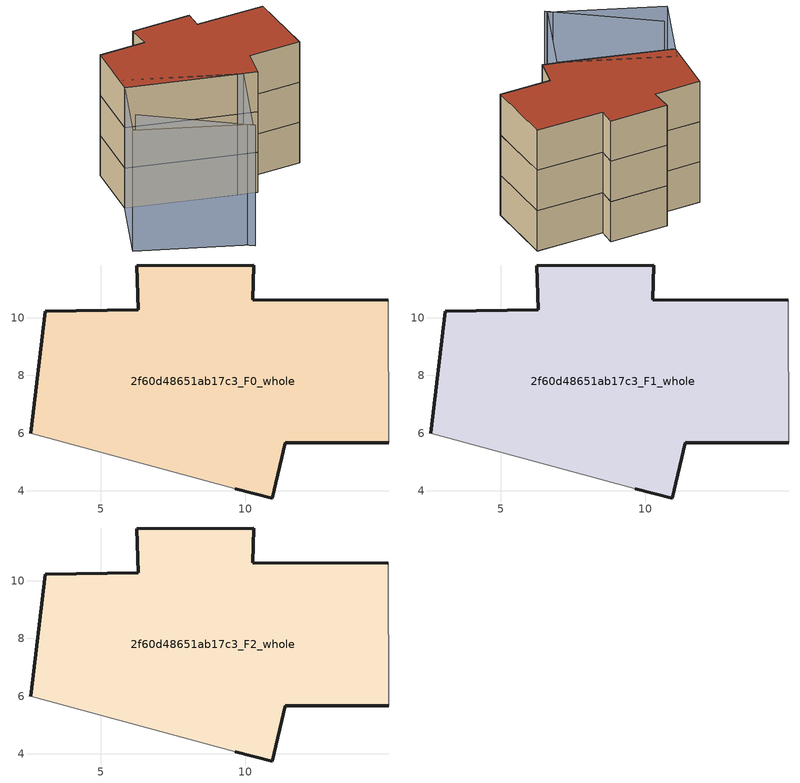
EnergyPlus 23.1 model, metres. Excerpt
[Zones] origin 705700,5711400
2f60d48651ab17c3_F0_whole
 floor ground (EU_floor_Construction): 14.96,5.67 14.94,10.61 10.26,10.63 10.3,11.83 6.24,11.8 6.3,10.27 3.06,10.22 2.57,6 9.65,4.07 10.94,3.75 11.39,5.67 z0
 wall outside (EU_wall_Construction): 2.57,6 3.06,10.22 6.3,10.27 6.24,11.8 10.3,11.83 10.26,10.63 14.94,10.61 / 14.96,5.67 11.39,5.67 10.94,3.75 9.65,4.07 z0:3
 wall adiabatic (EU_wall_Construction): 9.65,4.07 2.57,6 / 14.94,10.61 14.96,5.67 z0:3
2f60d48651ab17c3_F1_whole
 floor to 2f60d48651ab17c3_F0_whole (EU_floor_Construction): 14.96,5.67 14.94,10.61 10.26,10.63 10.3,11.83 6.24,11.8 6.29,10.27 3.06,10.22 2.57,6 9.65,4.07 10.94,3.75 11.38,5.67 z3
 wall outside (EU_wall_Construction): 2.57,6 3.06,10.22 6.3,10.27 6.24,11.8 10.3,11.83 10.26,10.63 14.94,10.61 / 14.96,5.67 11.39,5.67 10.94,3.75 9.65,4.07 z3:6
 wall adiabatic (EU_wall_Construction): 9.65,4.07 2.57,6 / 14.94,10.61 14.96,5.67 z3:6
2f60d48651ab17c3_F2_whole
 floor to 2f60d48651ab17c3_F1_whole (EU_floor_Construction): 14.96,5.67 14.94,10.61 10.26,10.63 10.3,11.83 6.24,11.8 6.29,10.27 3.06,10.22 2.57,6 9.65,4.07 10.94,3.75 11.38,5.67 z6
 wall outside (EU_wall_Construction): 2.57,6 3.06,10.22 6.3,10.27 6.24,11.8 10.3,11.83 10.26,10.63 14.94,10.61 / 14.96,5.67 11.39,5.67 10.94,3.75 9.65,4.07 z6:9
 wall adiabatic (EU_wall_Construction): 9.65,4.07 2.57,6 / 14.94,10.61 14.96,5.67 z6:9
 roof outside (EU_roof_Construction): 14.94,10.61 14.96,5.67 11.39,5.67 10.94,3.75 9.65,4.07 2.57,6 3.06,10.22 6.3,10.27 6.24,11.8 10.3,11.83 10.26,10.63 z9
shading: 1.64,2.77 7.74,-1.89 / 0.59,1.22 2.93,6.86 / 2.93,6.86 10,3.92 / 10,3.92 7.66,-1.72 / 7.66,-1.72 0.59,1.22 z0:9
[Building]
EU S2 Campaign: North Axis=0; Terrain=City; Solar Distribution=FullExterior
[Site:Location]
London: Latitude=51.5; Longitude=-0.5; Time Zone=0; Elevation=25
[SizingPeriod:WeatherFileDays]
AnnualSizingPeriod: Begin Month=1; Begin Day of Month=1; End Month=12; End Day of Month=31; Day of Week for Start Day=Monday; Use Weather File Daylight Saving Period=No; Use Weather File Rain and Snow Indicators=No
[MATERIAL]
EU_InternalMass_Material: Roughness=MediumRough; Thickness=0.1; Conductivity=1; Density=1800; Specific Heat=900; Thermal Absorptance=0.9; Solar Absorptance=0.7; Visible Absorptance=0.7
[MATERIAL:NOMASS] Roughness=MediumRough; Thermal Absorptance=0.9; Solar Absorptance=0.7; Visible Absorptance=0.7
Name | Thermal Resistance
EU_wall_NoMass | 1.04674
EU_roof_NoMass | 4.32442
EU_floor_NoMass | 2.04616
[CONSTRUCTION]
EU_wall_Construction: EU_wall_NoMass
EU_roof_Construction: EU_roof_NoMass
EU_floor_Construction: EU_floor_NoMass
EU_InternalMass_Construction: EU_InternalMass_Material
[ZONE] Type=1; Multiplier=1; Ceiling Height=autocalculate; Floor Area=autocalculate; Part of Total Floor Area=Yes
Name | Volume
2f60d48651ab17c3_F0_whole | 212.648
2f60d48651ab17c3_F1_whole; 2f60d48651ab17c3_F2_whole | 212.647
[INTERNALMASS] Construction=EU_InternalMass_Construction; Surface Area=70.8823
Name | Zone or ZoneList
2f60d48651ab17c3_F0_whole_EU_InternalMass | 2f60d48651ab17c3_F0_whole
2f60d48651ab17c3_F1_whole_EU_InternalMass | 2f60d48651ab17c3_F1_whole
2f60d48651ab17c3_F2_whole_EU_InternalMass | 2f60d48651ab17c3_F2_whole
[OTHEREQUIPMENT] Fuel Type=Electricity; Design Level Calculation Method=Watts/Area; Power per Zone Floor Area=1; Fraction Latent=0; Fraction Radiant=0; Fraction Lost=0; Carbon Dioxide Generation Rate=0; EndUse Subcategory=EU_Step8_InternalGains
Name | Zone or ZoneList or Space or SpaceList | Schedule
EU_Step8_InternalGain_2f60d48651ab17c3_F0_whole_f000 | 2f60d48651ab17c3_F0_whole | EU_Step8_GainSchedule_2f60d48651ab17c3_F0_whole_f000
EU_Step8_InternalGain_2f60d48651ab17c3_F1_whole_f000 | 2f60d48651ab17c3_F1_whole | EU_Step8_GainSchedule_2f60d48651ab17c3_F1_whole_f000
EU_Step8_InternalGain_2f60d48651ab17c3_F2_whole_f000 | 2f60d48651ab17c3_F2_whole | EU_Step8_GainSchedule_2f60d48651ab17c3_F2_whole_f000
[ZONEVENTILATION:DESIGNFLOWRATE] Schedule=EU_AlwaysOn; Design Flow Rate Calculation Method=AirChanges/Hour; Air Changes per Hour=0.488719; Ventilation Type=Natural; Fan Pressure Rise=0; Fan Total Efficiency=1; Constant Term Coefficient=1; Temperature Term Coefficient=0; Velocity Term Coefficient=0; Velocity Squared Term Coefficient=0; Minimum Indoor Temperature=-100; Maximum Indoor Temperature=100; Delta Temperature=-100; Minimum Outdoor Temperature=-100; Maximum Outdoor Temperature=100; Maximum Wind Speed=40
Name | Zone or ZoneList or Space or SpaceList
EU_ConstantAir_2f60d48651ab17c3_F0_whole | 2f60d48651ab17c3_F0_whole
EU_ConstantAir_2f60d48651ab17c3_F1_whole | 2f60d48651ab17c3_F1_whole
EU_ConstantAir_2f60d48651ab17c3_F2_whole | 2f60d48651ab17c3_F2_whole
[HVACTEMPLATE:THERMOSTAT] Constant Heating Setpoint=20; Constant Cooling Setpoint=50
EU_HeatOnly_2f60d48651ab17c3_F0_whole; EU_HeatOnly_2f60d48651ab17c3_F1_whole; EU_HeatOnly_2f60d48651ab17c3_F2_whole
[HVACTEMPLATE:ZONE:IDEALLOADSAIRSYSTEM] System Availability Schedule=EU_AlwaysOn; Maximum Heating Supply Air Temperature=50; Minimum Cooling Supply Air Temperature=13; Maximum Heating Supply Air Humidity Ratio=0.0156; Minimum Cooling Supply Air Humidity Ratio=0.0077; Heating Limit=NoLimit; Cooling Limit=NoLimit; Heating Availability Schedule=EU_AlwaysOn; Cooling Availability Schedule=EU_CoolingOff; Dehumidification Control Type=ConstantSensibleHeatRatio; Cooling Sensible Heat Ratio=0.7; Dehumidification Setpoint=60; Humidification Control Type=None; Humidification Setpoint=30; Outdoor Air Method=None; Outdoor Air Flow Rate per Person=0.00944; Outdoor Air Flow Rate per Zone Floor Area=0; Outdoor Air Flow Rate per Zone=0; Demand Controlled Ventilation Type=None; Outdoor Air Economizer Type=NoEconomizer; Heat Recovery Type=None; Sensible Heat Recovery Effectiveness=0.7; Latent Heat Recovery Effectiveness=0.65
Name | Template Thermostat
2f60d48651ab17c3_F0_whole | EU_HeatOnly_2f60d48651ab17c3_F0_whole
2f60d48651ab17c3_F1_whole | EU_HeatOnly_2f60d48651ab17c3_F1_whole
2f60d48651ab17c3_F2_whole | EU_HeatOnly_2f60d48651ab17c3_F2_whole
[SIZING:ZONE] Zone Cooling Design Supply Air Temperature Input Method=SupplyAirTemperature; Zone Cooling Design Supply Air Temperature=13; Zone Heating Design Supply Air Temperature Input Method=SupplyAirTemperature; Zone Heating Design Supply Air Temperature=50; Zone Cooling Design Supply Air Humidity Ratio=0.008; Zone Heating Design Supply Air Humidity Ratio=0.008; Cooling Design Air Flow Method=DesignDay; Cooling Design Air Flow Rate=0; Cooling Minimum Air Flow per Zone Floor Area=0.000762; Cooling Minimum Air Flow=0; Cooling Minimum Air Flow Fraction=0.2; Heating Design Air Flow Method=DesignDay; Heating Design Air Flow Rate=0; Heating Maximum Air Flow per Zone Floor Area=0.002032; Heating Maximum Air Flow=0.141576; Heating Maximum Air Flow Fraction=0.3; Account for Dedicated Outdoor Air System=No; Dedicated Outdoor Air System Control Strategy=NeutralSupplyAir; Dedicated Outdoor Air Low Setpoint Temperature for Design=autosize; Dedicated Outdoor Air High Setpoint Temperature for Design=autosize; Zone Load Sizing Method=Sensible Load Only No Latent Load; Zone Latent Cooling Design Supply Air Humidity Ratio Input Method=HumidityRatioDifference; Zone Cooling Design Supply Air Humidity Ratio Difference=0.005; Zone Latent Heating Design Supply Air Humidity Ratio Input Method=HumidityRatioDifference; Zone Humidification Design Supply Air Humidity Ratio Difference=0.005
2f60d48651ab17c3_F0_whole; 2f60d48651ab17c3_F1_whole; 2f60d48651ab17c3_F2_whole
[SCHEDULE:CONSTANT]
Name | Hourly Value
EU_AlwaysOn | 1
EU_CoolingOff | 0
[SCHEDULE:FILE] Column Number=1; Rows to Skip at Top=0; Number of Hours of Data=8760; Column Separator=Comma; Interpolate to Timestep=No; Minutes per Item=60; Adjust Schedule for Daylight Savings=Yes
Name | File
EU_Step8_GainSchedule_2f60d48651ab17c3_F0_whole_f000 | ../../schedules/2f60d48651ab17c3/2f60d48651ab17c3_F0_whole_f000_gain.csv
EU_Step8_GainSchedule_2f60d48651ab17c3_F1_whole_f000 | ../../schedules/2f60d48651ab17c3/2f60d48651ab17c3_F1_whole_f000_gain.csv
EU_Step8_GainSchedule_2f60d48651ab17c3_F2_whole_f000 | ../../schedules/2f60d48651ab17c3/2f60d48651ab17c3_F2_whole_f000_gain.csv
